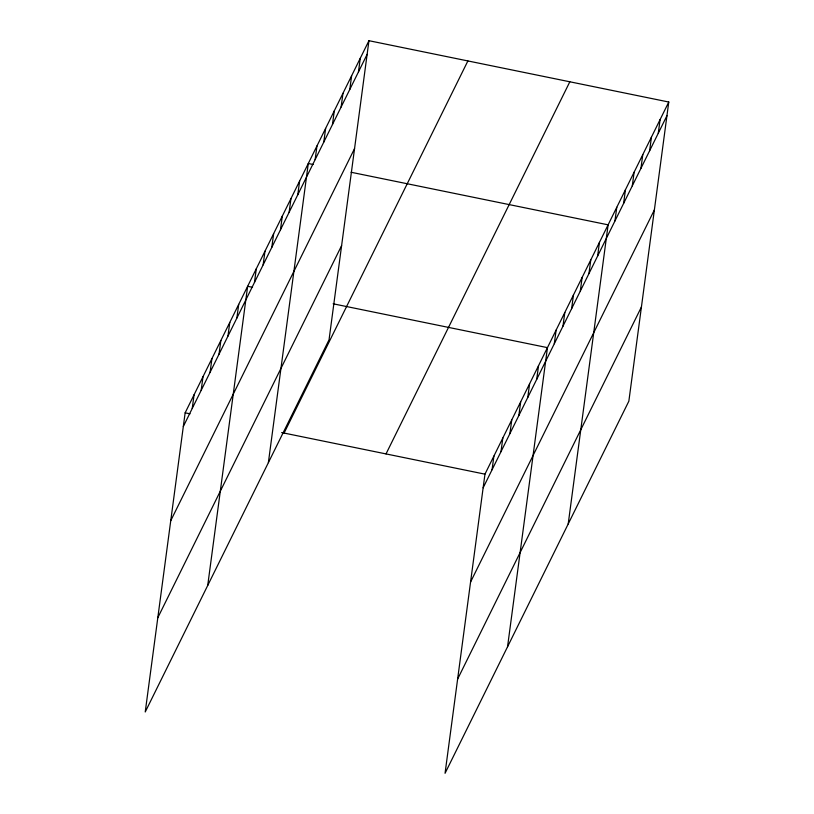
<?xml version="1.0" encoding="UTF-8"?>
<svg xmlns="http://www.w3.org/2000/svg" width="814" height="814" viewBox="0 0 814 814"><rect width="100%" height="100%" fill="white"/><g stroke="black" fill="none" stroke-linecap="round" stroke-linejoin="round"><path stroke-width="1.22" d="M368.946 40.7L185.144 412.83L145.228 711.975L329.039 339.845L368.946 40.7L668.772 102.025L628.856 401.17L445.055 773.3L484.961 474.155L668.772 102.025M192.246 408.404L194.068 394.759M201.18 390.333L203.001 376.679M210.104 372.252L211.925 358.608M219.027 354.182L220.848 340.527M227.961 336.111L229.782 322.456M236.884 318.03L238.706 304.385M207.723 585.449L247.639 286.304L252.523 287.301M254.477 282.417L256.298 268.762M263.146 264.865L264.967 251.221M271.815 247.324L273.636 233.679M280.474 229.782L282.295 216.137M289.143 212.24L290.964 198.585M297.802 194.699L299.623 181.044M268.376 462.647L308.292 163.502L313.176 164.499M315.14 159.615L316.961 145.96M323.799 142.063L325.62 128.419M332.468 124.522L334.289 110.877M341.137 106.98L342.959 93.325M349.796 89.438L351.617 75.783M358.465 71.897L360.287 58.242M492.073 469.739L493.894 456.084M500.997 451.658L502.818 438.013M509.93 433.587L511.752 419.932M518.854 415.506L520.675 401.862M527.777 397.436L529.599 383.781M536.711 379.365L538.532 365.71M507.549 646.774L547.456 347.639L333.14 303.795M554.303 343.742L556.125 330.087M562.973 326.2L564.794 312.545M571.631 308.659L573.453 295.004M580.301 291.117L582.122 277.462M588.96 273.565L590.781 259.92M597.629 256.023L599.45 242.379M568.203 523.972L608.119 224.837L351.048 172.253M614.957 220.94L616.778 207.285M623.626 203.398L625.447 189.743M632.295 185.857L634.116 172.202M640.954 168.305L642.775 154.66M649.623 150.763L651.444 137.118M658.282 133.221L660.103 119.577M183.323 426.485L367.124 54.355M170.747 520.695L354.558 148.565M157.794 617.755L341.605 245.625M284.086 433.068L467.887 60.938M386.019 453.917L569.831 81.787M483.14 487.81L666.951 115.68M470.573 582.02L654.385 209.89M457.621 679.09L641.432 306.959M185.144 412.83L190.028 413.827M281.644 432.57L484.961 474.155"/></g></svg>
